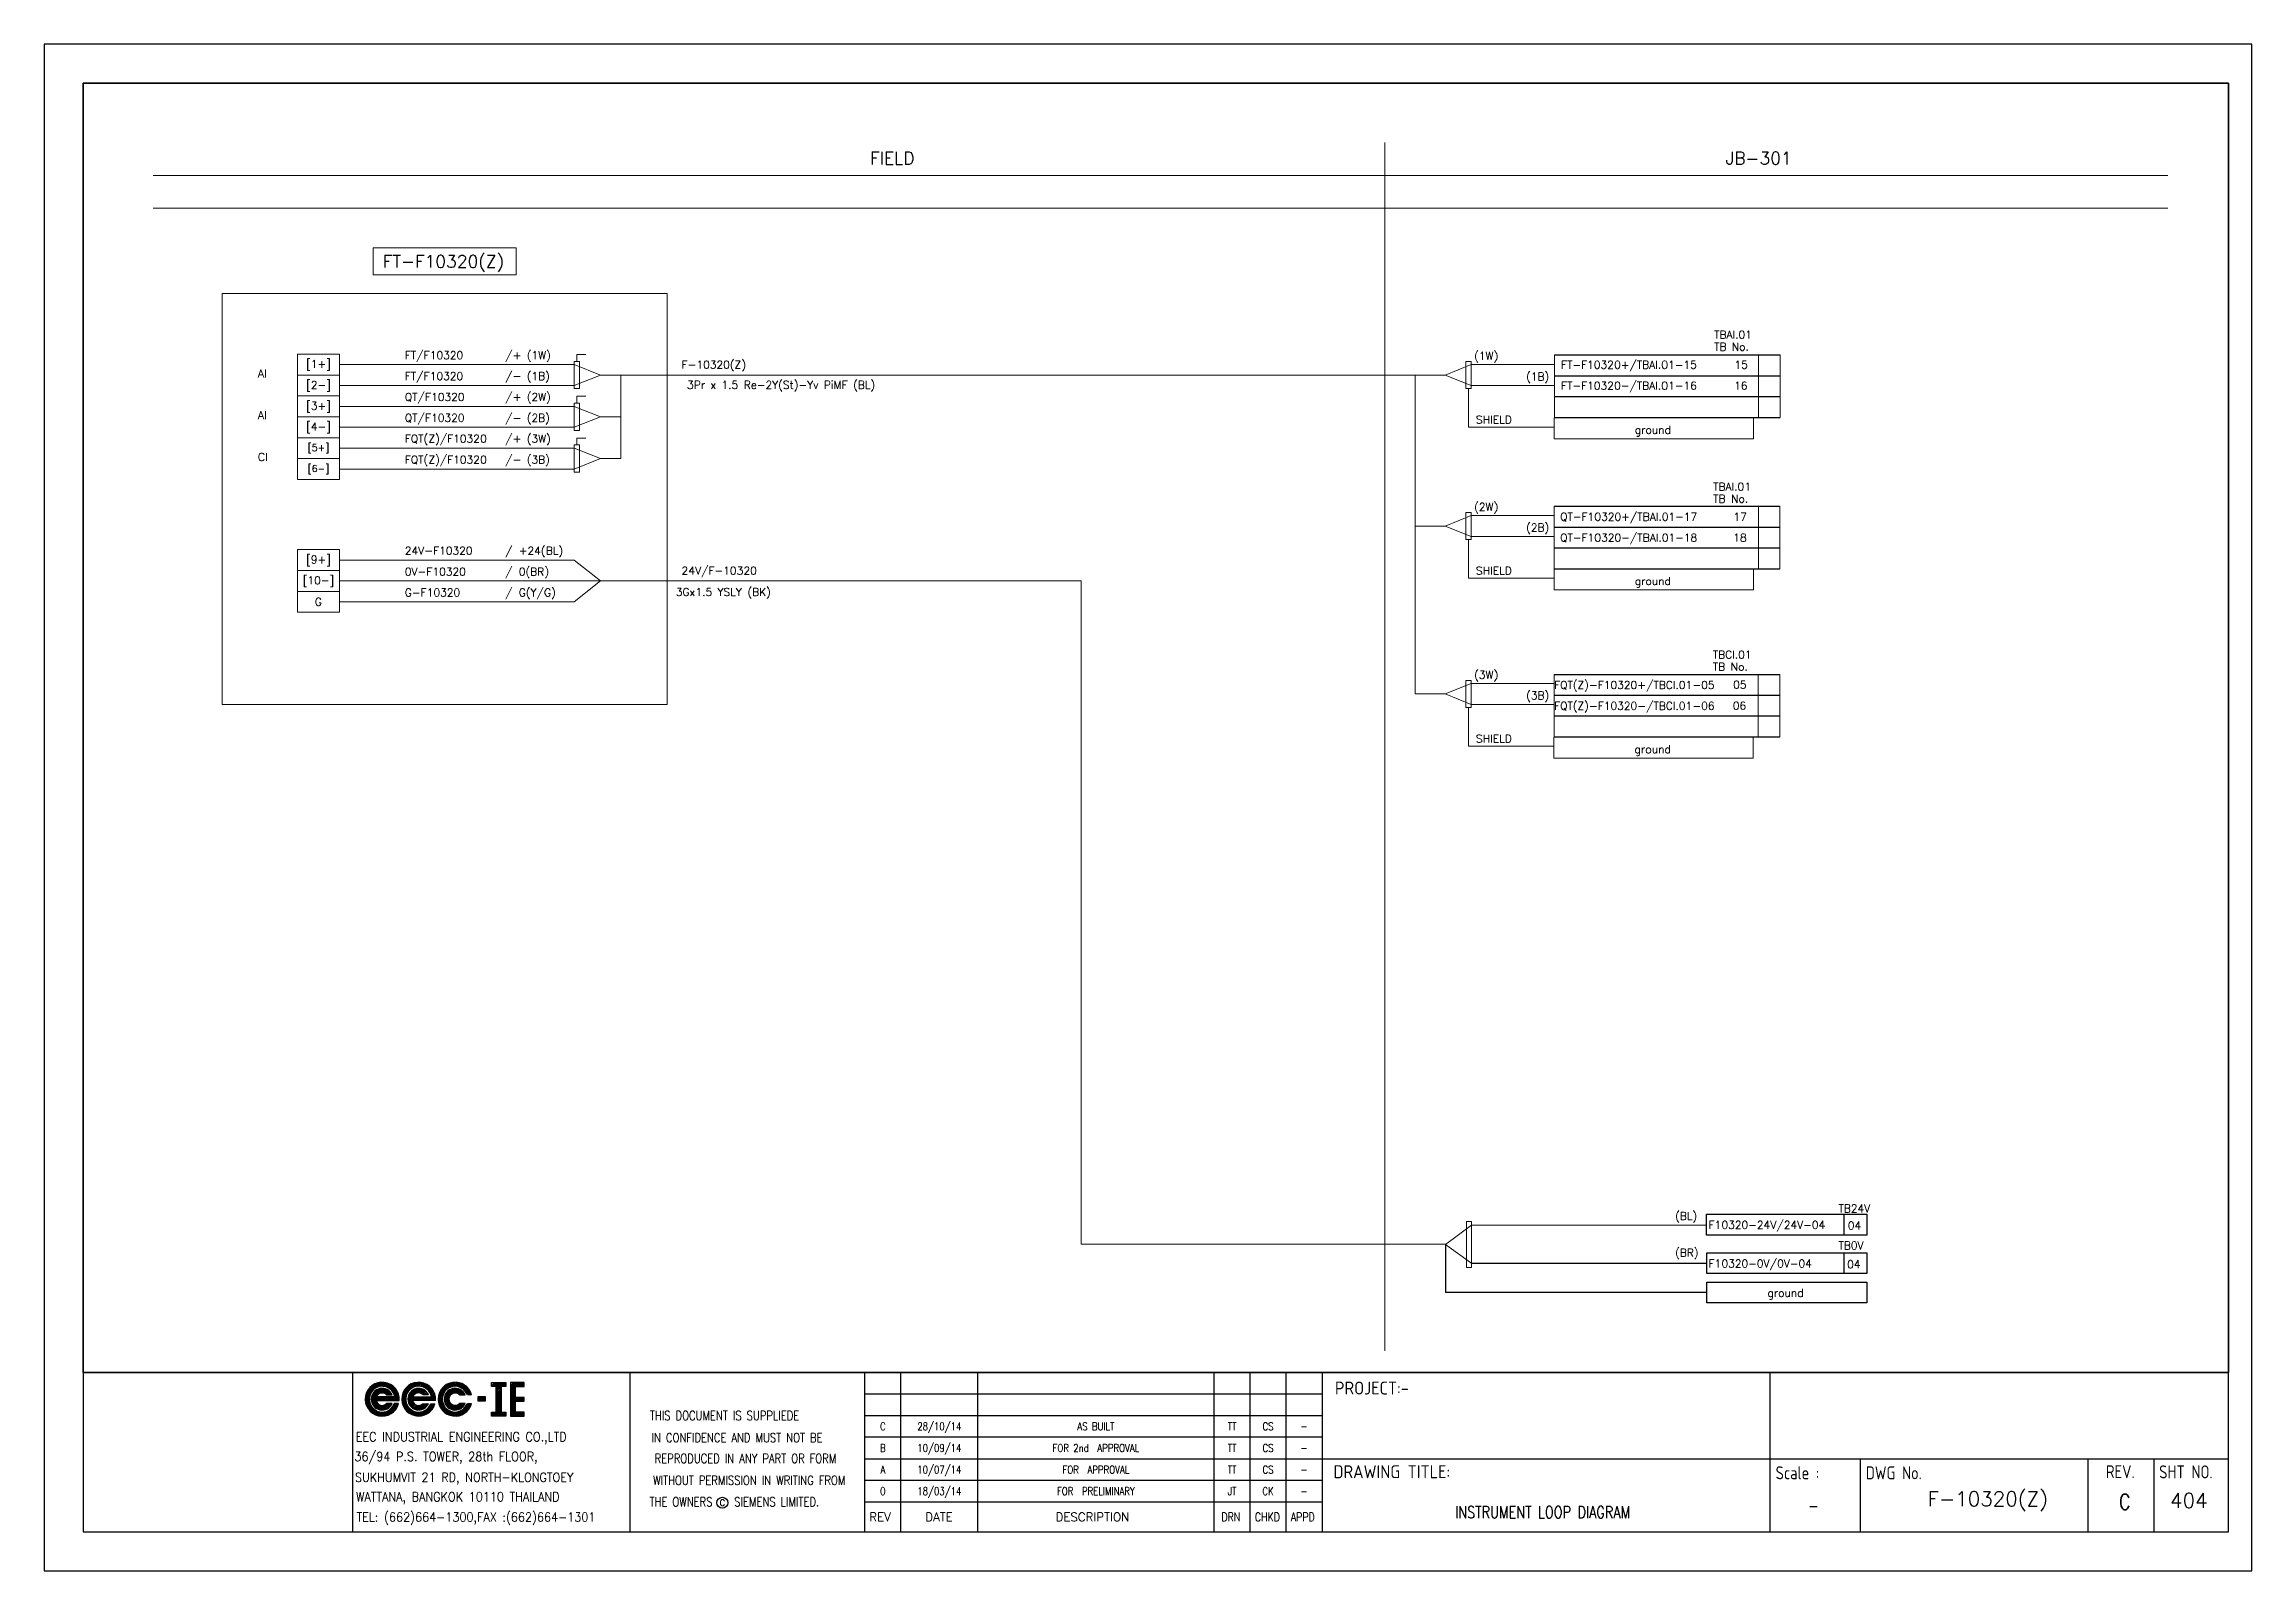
# Model space of a CAD drawing. Header units: millimetres. Extents: x -14942 to 24072, y -50285 to 2207.
# Drawn here: x 2064.5 to 2487.5, y -7006.7 to -6714.2 of the extents above; entities that cross this region are included whole.
import ezdxf
from ezdxf.enums import TextEntityAlignment as Align

# ---------------------------------------------------------------- set-up
doc = ezdxf.new("R2010")
doc.units = ezdxf.units.MM
doc.header["$MEASUREMENT"] = 0
doc.layers.get('0').update_dxf_attribs({"linetype": 'CONTINUOUS'})
for name, color, linetype in [('52049_PAPER A4$0$Frame_A1', 253, 'CONTINUOUS'), ('BORDER', 3, 'CONTINUOUS'), ('INSTRU', 4, 'CONTINUOUS'), ('INSTRUMENT', 1, 'CONTINUOUS'), ('LINE', 3, 'CONTINUOUS'), ('TEXT', 2, 'CONTINUOUS')]:
    doc.layers.add(name, color=color, linetype=linetype)
doc.styles.add('52049_PAPER A4$0$ISO Proportional', font='isocp.shx')
doc.styles.add('52049_PAPER A4$0$ROMANS', font='isocp.shx')
doc.styles.add('52049_PAPER A4$0$Romans-title', font='romans.shx')
doc.styles.add('ROMANS', font='romans')

# ---------------------------------------------------------------- blocks, each defined once
blk = doc.blocks.new('52049_PAPER A4$0$eec-ie')
at = {"layer": '52049_PAPER A4$0$Frame_A1', "color": 0, "lineweight": -3}
for p, q in [((0, 0), (0.87, 0.87)), ((0, -0.08), (0.3, 0.22)), ((0, -0.16), (0.26, 0.1)), ((0, -0.23), (0.24, 0)), ((0.01, 0.09), (0.78, 0.86)), ((0.04, 0.2), (0.68, 0.83)), ((0.09, 0.32), (0.55, 0.78)), ((0.26, 0.57), (0.3, 0.62)), ((0.34, -0.12), (1, 0.53)), ((0.35, -0.04), (0.92, 0.53)), ((0.35, -0.19), (1.07, 0.52)), ((0.36, 0.05), (0.82, 0.51)), ((0.37, -0.26), (0.66, 0.04)), ((0.39, -0.32), (0.74, 0.04)), ((0.4, 0.17), (0.7, 0.47)), ((0.41, -0.37), (0.82, 0.04)), ((1.69, 0.04), (0.64, 0.04)), ((0.65, 0.57), (0.96, 0.88)), ((0.68, -0.17), (0.9, 0.04)), ((0.76, -0.17), (0.98, 0.04)), ((0.77, 0.62), (1.03, 0.88)), ((0.84, -0.17), (1.05, 0.04)), ((0.87, 0.64), (1.1, 0.87)), ((0.87, 0.25), (1.13, 0.51)), ((0.92, -0.17), (1.13, 0.04)), ((0.95, 0.64), (1.17, 0.86)), ((0.96, 0.26), (1.19, 0.49)), ((1, -0.17), (1.21, 0.04)), ((1.03, 0.64), (1.23, 0.84)), ((1.03, 0.25), (1.24, 0.46)), ((1.07, -0.17), (1.29, 0.04)), ((1.09, 0.24), (1.29, 0.44)), ((1.1, 0.63), (1.29, 0.82)), ((1.15, 0.21), (1.34, 0.4)), ((1.15, -0.17), (1.37, 0.04)), ((1.16, 0.62), (1.35, 0.8)), ((1.19, 0.18), (1.38, 0.37)), ((1.22, 0.6), (1.4, 0.78)), ((1.22, 0.15), (1.54, 0.15)), ((1.23, -0.17), (1.44, 0.04)), ((1.25, 0.15), (1.42, 0.33)), ((1.28, 0.57), (1.45, 0.75)), ((1.31, -0.17), (1.52, 0.04)), ((1.32, 0.15), (1.46, 0.29)), ((1.33, 0.55), (1.5, 0.72)), ((1.38, 0.52), (1.54, 0.69)), ((1.39, -0.17), (1.6, 0.04)), ((1.4, 0.15), (1.49, 0.24)), ((1.42, 0.49), (1.59, 0.65)), ((1.46, 0.45), (1.63, 0.62)), ((1.46, -0.17), (1.68, 0.04)), ((1.48, 0.15), (1.52, 0.19)), ((1.5, 0.41), (1.67, 0.58)), ((1.54, 0.37), (1.71, 0.54)), ((1.54, -0.17), (1.9, 0.18)), ((1.57, 0.33), (1.74, 0.49)), ((1.6, 0.28), (1.77, 0.45)), ((1.62, -0.17), (1.91, 0.12)), ((1.63, 0.23), (1.8, 0.4)), ((1.65, 0.17), (1.83, 0.35)), ((1.67, 0.11), (1.86, 0.3)), ((1.69, 0.05), (1.88, 0.24)), ((1.7, -0.17), (1.93, 0.06)), ((2.09, -0.09), (2.37, 0.19)), ((2.1, -0.01), (2.51, 0.41)), ((2.1, -0.17), (2.34, 0.08)), ((2.11, 0.08), (2.88, 0.86)), ((2.13, 0.18), (2.78, 0.83)), ((2.18, 0.31), (2.65, 0.78)), ((2.31, 0.52), (2.45, 0.65)), ((2.44, -0.05), (3.02, 0.52)), ((2.44, -0.13), (3.1, 0.52)), ((2.45, -0.2), (2.78, 0.13)), ((2.46, 0.04), (2.93, 0.51)), ((2.46, -0.26), (2.76, 0.04)), ((2.48, -0.32), (2.84, 0.04)), ((2.49, 0.15), (2.81, 0.47)), ((2.56, 0.45), (2.97, 0.87)), ((2.72, -0.17), (2.92, 0.04)), ((2.73, 0.04), (3.79, 0.04)), ((2.77, 0.59), (3.06, 0.87)), ((2.79, -0.17), (3, 0.04)), ((2.84, 0.19), (3.17, 0.51)), ((2.87, -0.17), (3.08, 0.04)), ((2.89, 0.63), (3.13, 0.87)), ((2.95, -0.17), (3.15, 0.04)), ((2.98, 0.64), (3.2, 0.86)), ((2.98, 0.26), (3.23, 0.5)), ((3.03, -0.17), (3.23, 0.04)), ((3.06, 0.65), (3.27, 0.85)), ((3.07, 0.26), (3.29, 0.48)), ((3.11, -0.17), (3.31, 0.04)), ((3.14, 0.64), (3.33, 0.83)), ((3.14, 0.25), (3.34, 0.46)), ((3.18, -0.17), (3.39, 0.04)), ((3.2, 0.24), (3.39, 0.43)), ((3.21, 0.63), (3.39, 0.81)), ((3.25, 0.21), (3.44, 0.4)), ((3.26, -0.17), (3.47, 0.04)), ((3.27, 0.62), (3.44, 0.79)), ((3.29, 0.18), (3.48, 0.36)), ((3.62, 0.16), (3.31, 0.16)), ((3.33, 0.6), (3.5, 0.77)), ((3.34, -0.17), (3.54, 0.04)), ((3.36, 0.16), (3.52, 0.32)), ((3.38, 0.57), (3.55, 0.74)), ((3.42, -0.17), (3.62, 0.04)), ((3.43, 0.55), (3.59, 0.71)), ((3.43, 0.16), (3.55, 0.28)), ((3.48, 0.52), (3.64, 0.68)), ((3.5, -0.17), (3.7, 0.04)), ((3.51, 0.16), (3.58, 0.23)), ((3.52, 0.48), (3.68, 0.64)), ((3.57, 0.45), (3.72, 0.61)), ((3.57, -0.17), (3.78, 0.04)), ((3.59, 0.16), (3.61, 0.18)), ((3.6, 0.41), (3.76, 0.57)), ((3.64, 0.37), (3.8, 0.53)), ((3.65, -0.17), (3.99, 0.17)), ((3.67, 0.32), (3.83, 0.48)), ((3.7, 0.27), (3.87, 0.44)), ((3.73, 0.22), (3.9, 0.39)), ((3.73, -0.17), (4, 0.11)), ((3.75, 0.17), (3.92, 0.34)), ((3.77, 0.11), (3.95, 0.28)), ((3.79, 0.05), (3.97, 0.23)), ((3.81, -0.17), (4.02, 0.04)), ((4.18, -0.03), (4.57, 0.36)), ((4.18, -0.11), (4.47, 0.18)), ((4.18, -0.18), (4.43, 0.07)), ((4.19, 0.06), (5, 0.86)), ((4.21, 0.16), (4.9, 0.84)), ((4.25, 0.28), (4.78, 0.8)), ((4.34, 0.45), (4.61, 0.71)), ((4.53, -0.15), (5.2, 0.53)), ((4.53, -0.07), (5.13, 0.53)), ((4.54, 0.02), (5.04, 0.52)), ((4.54, -0.22), (4.86, 0.1)), ((4.57, 0.12), (4.93, 0.49)), ((4.69, 0.48), (5.08, 0.87)), ((4.69, 0.32), (4.73, 0.37)), ((4.88, 0.59), (5.16, 0.88)), ((4.96, 0.2), (5.27, 0.52)), ((4.99, 0.63), (5.24, 0.87)), ((5.08, 0.64), (5.31, 0.86)), ((5.09, 0.25), (5.33, 0.5)), ((5.16, 0.64), (5.37, 0.85)), ((5.17, 0.26), (5.39, 0.48)), ((5.24, 0.64), (5.43, 0.83)), ((5.24, 0.25), (5.44, 0.46)), ((5.3, 0.63), (5.49, 0.82)), ((5.3, 0.23), (5.49, 0.43)), ((5.35, 0.2), (5.54, 0.39)), ((5.37, 0.61), (5.55, 0.79)), ((5.39, 0.17), (5.58, 0.36)), ((5.4, 0.15), (5.72, 0.15)), ((5.42, 0.59), (5.6, 0.77)), ((5.46, 0.15), (5.62, 0.32)), ((5.48, 0.57), (5.65, 0.74)), ((5.53, 0.54), (5.7, 0.71)), ((5.53, 0.15), (5.65, 0.27)), ((5.58, 0.51), (5.74, 0.68)), ((5.61, 0.15), (5.68, 0.23)), ((5.62, 0.47), (5.79, 0.64)), ((5.66, 0.44), (5.83, 0.6)), ((5.69, 0.15), (5.71, 0.18)), ((5.7, 0.4), (5.87, 0.56)), ((5.73, 0.36), (5.9, 0.52)), ((5.77, 0.31), (5.94, 0.48)), ((5.8, 0.26), (5.97, 0.43)), ((5.82, 0.21), (6, 0.38)), ((5.85, 0.15), (6.02, 0.33)), ((6.09, 0.15), (5.85, 0.15)), ((5.92, 0.15), (6.05, 0.28)), ((6, 0.15), (6.07, 0.22)), ((6.08, 0.15), (6.09, 0.16)), ((6.9, 0.04), (6.46, 0.04)), ((6.46, 0.04), (6.46, -0.18)), ((6.46, -0.01), (6.51, 0.04)), ((6.46, -0.09), (6.59, 0.04)), ((6.46, -0.17), (6.66, 0.04)), ((6.52, -0.18), (6.74, 0.04)), ((6.6, -0.18), (6.82, 0.04)), ((6.68, -0.18), (6.9, 0.04)), ((6.9, -0.18), (6.9, 0.04)), ((7.23, 0.68), (7.41, 0.86)), ((7.27, 0.64), (7.49, 0.86)), ((7.35, 0.64), (7.57, 0.86)), ((7.43, 0.64), (7.65, 0.86)), ((7.5, 0.64), (7.72, 0.86)), ((7.51, 0.57), (7.8, 0.86)), ((7.51, 0.49), (7.88, 0.86)), ((7.51, 0.41), (7.96, 0.86)), ((7.51, 0.34), (7.78, 0.61)), ((7.51, 0.26), (7.78, 0.53)), ((7.51, 0.18), (7.78, 0.45)), ((7.51, 0.1), (7.78, 0.38)), ((7.51, 0.02), (7.78, 0.3)), ((7.51, -0.05), (7.78, 0.22)), ((7.51, -0.13), (7.78, 0.14)), ((7.51, -0.21), (7.78, 0.07)), ((7.82, 0.64), (8.04, 0.86)), ((7.89, 0.64), (8.06, 0.81)), ((7.97, 0.64), (8.06, 0.73)), ((8.05, 0.64), (8.06, 0.65)), ((8.33, 0.46), (8.74, 0.86)), ((8.33, 0.54), (8.66, 0.86)), ((8.33, 0.38), (8.82, 0.86)), ((8.33, 0.69), (8.5, 0.86)), ((8.33, 0.62), (8.58, 0.86)), ((8.33, 0.3), (8.61, 0.58)), ((8.33, 0.23), (8.61, 0.5)), ((8.33, 0.15), (8.61, 0.42)), ((8.33, 0.07), (8.61, 0.35)), ((8.33, -0.01), (8.61, 0.27)), ((8.33, -0.09), (8.61, 0.19)), ((8.33, -0.16), (8.61, 0.11)), ((8.33, -0.24), (8.61, 0.03)), ((8.33, -0.4), (8.74, 0.01)), ((8.33, -0.32), (8.66, 0.01)), ((8.33, -0.48), (8.82, 0.01)), ((8.67, 0.64), (8.89, 0.86)), ((8.68, -0.21), (8.9, 0.01)), ((8.75, 0.64), (8.97, 0.86)), ((8.75, -0.21), (8.97, 0.01)), ((8.83, 0.64), (9.05, 0.86)), ((8.83, -0.21), (9.05, 0.01)), ((8.91, 0.64), (9.11, 0.84)), ((8.99, 0.64), (9.11, 0.76)), ((9.06, 0.64), (9.11, 0.69)), ((0.02, -0.3), (0.23, -0.08)), ((0.03, -0.36), (0.23, -0.16)), ((0.05, -0.42), (0.24, -0.23)), ((0.07, -0.47), (0.26, -0.29)), ((0.1, -0.53), (0.27, -0.35)), ((0.12, -0.58), (0.3, -0.4)), ((0.15, -0.63), (0.32, -0.46)), ((0.19, -0.67), (0.35, -0.5)), ((0.22, -0.72), (0.39, -0.55)), ((0.26, -0.76), (0.42, -0.59)), ((0.3, -0.8), (0.46, -0.63)), ((0.34, -0.83), (0.5, -0.67)), ((0.38, -0.87), (0.55, -0.7)), ((0.42, -0.9), (0.59, -0.73)), ((0.44, -0.42), (0.64, -0.22)), ((0.47, -0.47), (0.66, -0.27)), ((0.47, -0.93), (0.65, -0.76)), ((0.5, -0.51), (0.69, -0.32)), ((0.52, -0.96), (0.7, -0.78)), ((0.54, -0.55), (0.73, -0.36)), ((0.58, -0.59), (0.78, -0.39)), ((0.58, -0.98), (0.76, -0.8)), ((0.62, -0.17), (1.94, -0.17)), ((0.63, -0.62), (0.83, -0.42)), ((0.63, -1.01), (0.82, -0.82)), ((0.68, -0.65), (0.89, -0.44)), ((0.69, -1.03), (0.89, -0.83)), ((0.73, -0.67), (0.96, -0.45)), ((0.75, -1.04), (0.96, -0.83)), ((0.79, -0.69), (1.04, -0.44)), ((0.82, -1.05), (1.04, -0.83)), ((0.85, -0.71), (1.19, -0.37)), ((0.89, -1.06), (1.14, -0.81)), ((0.92, -0.72), (1.29, -0.34)), ((0.96, -1.07), (1.25, -0.77)), ((1, -0.72), (1.37, -0.34)), ((1.04, -1.06), (1.76, -0.34)), ((1.09, -0.71), (1.45, -0.34)), ((1.13, -1.05), (1.84, -0.34)), ((1.2, -0.67), (1.53, -0.34)), ((1.54, -0.34), (1.22, -0.34)), ((1.23, -1.03), (1.9, -0.36)), ((1.35, -0.99), (1.86, -0.48)), ((1.53, -0.88), (1.76, -0.66)), ((1.65, -0.38), (1.68, -0.34)), ((1.91, -0.34), (1.66, -0.34)), ((1.78, -0.17), (1.94, -0.01)), ((1.85, -0.17), (1.94, -0.09)), ((1.93, -0.17), (1.94, -0.17)), ((2.1, -0.24), (2.32, -0.02)), ((2.11, -0.3), (2.32, -0.1)), ((2.13, -0.36), (2.32, -0.17)), ((2.15, -0.42), (2.33, -0.24)), ((2.17, -0.48), (2.35, -0.3)), ((2.2, -0.53), (2.37, -0.36)), ((2.22, -0.58), (2.39, -0.42)), ((2.25, -0.63), (2.42, -0.47)), ((2.29, -0.68), (2.45, -0.51)), ((2.32, -0.72), (2.48, -0.56)), ((2.36, -0.76), (2.52, -0.6)), ((2.4, -0.8), (2.56, -0.64)), ((2.44, -0.84), (2.6, -0.68)), ((2.48, -0.87), (2.64, -0.71)), ((2.51, -0.38), (2.71, -0.17)), ((2.53, -0.9), (2.69, -0.74)), ((2.54, -0.43), (2.73, -0.23)), ((2.57, -0.47), (2.76, -0.28)), ((2.58, -0.93), (2.74, -0.77)), ((2.6, -0.51), (2.79, -0.33)), ((2.63, -0.96), (2.8, -0.79)), ((2.64, -0.55), (2.83, -0.37)), ((2.68, -0.98), (2.86, -0.81)), ((2.69, -0.59), (2.87, -0.4)), ((4.02, -0.17), (2.71, -0.17)), ((2.73, -0.62), (2.93, -0.43)), ((2.74, -1.01), (2.92, -0.82)), ((2.78, -0.65), (2.99, -0.44)), ((2.8, -1.02), (2.99, -0.83)), ((2.84, -0.67), (3.06, -0.45)), ((2.86, -1.04), (3.06, -0.84)), ((2.9, -0.69), (3.14, -0.44)), ((2.92, -1.05), (3.14, -0.83)), ((2.96, -0.7), (3.32, -0.35)), ((2.99, -1.06), (3.24, -0.81)), ((3.03, -0.71), (3.39, -0.35)), ((3.07, -1.06), (3.36, -0.77)), ((3.11, -0.71), (3.47, -0.35)), ((3.15, -1.06), (3.86, -0.35)), ((3.2, -0.7), (3.55, -0.35)), ((3.24, -1.04), (3.94, -0.35)), ((3.31, -0.35), (3.62, -0.35)), ((3.32, -0.65), (3.62, -0.36)), ((3.35, -1.02), (3.98, -0.38)), ((3.48, -0.97), (3.93, -0.51)), ((3.74, -0.39), (3.78, -0.35)), ((3.76, -0.35), (3.99, -0.35)), ((3.89, -0.17), (4.02, -0.03)), ((3.96, -0.17), (4.03, -0.11)), ((4.19, -0.25), (4.42, -0.03)), ((4.21, -0.32), (4.41, -0.11)), ((4.22, -0.38), (4.42, -0.18)), ((4.24, -0.44), (4.43, -0.25)), ((4.26, -0.49), (4.45, -0.31)), ((4.29, -0.54), (4.47, -0.37)), ((4.32, -0.59), (4.49, -0.42)), ((4.35, -0.64), (4.52, -0.47)), ((4.38, -0.69), (4.55, -0.52)), ((4.42, -0.73), (4.58, -0.56)), ((4.45, -0.77), (4.62, -0.6)), ((4.49, -0.81), (4.66, -0.64)), ((4.53, -0.84), (4.7, -0.68)), ((4.56, -0.28), (4.8, -0.03)), ((4.58, -0.33), (4.8, -0.11)), ((4.58, -0.88), (4.75, -0.71)), ((4.6, -0.39), (4.81, -0.18)), ((4.62, -0.91), (4.8, -0.74)), ((4.63, -0.44), (4.83, -0.24)), ((4.66, -0.48), (4.86, -0.29)), ((4.67, -0.94), (4.85, -0.77)), ((4.7, -0.52), (4.89, -0.33)), ((4.72, -0.97), (4.9, -0.79)), ((4.74, -0.56), (4.93, -0.37)), ((4.78, -0.6), (4.98, -0.4)), ((4.78, -0.99), (4.96, -0.81)), ((4.83, -0.63), (5.03, -0.43)), ((4.83, -1.01), (5.03, -0.82)), ((4.88, -0.66), (5.09, -0.44)), ((4.89, -1.03), (5.1, -0.83)), ((4.93, -0.68), (5.17, -0.45)), ((4.96, -1.05), (5.17, -0.83)), ((4.99, -0.7), (5.26, -0.43)), ((5.02, -1.06), (5.26, -0.82)), ((5.06, -0.71), (5.43, -0.34)), ((5.09, -1.06), (5.36, -0.8)), ((5.13, -0.72), (5.5, -0.34)), ((5.17, -1.07), (5.49, -0.75)), ((5.21, -0.71), (5.58, -0.34)), ((5.25, -1.06), (5.97, -0.34)), ((5.3, -0.7), (5.66, -0.34)), ((5.35, -1.05), (6.05, -0.34)), ((5.72, -0.34), (5.4, -0.34)), ((5.43, -0.65), (5.71, -0.37)), ((5.45, -1.02), (6.07, -0.4)), ((5.58, -0.96), (6.02, -0.53)), ((5.81, -0.43), (5.89, -0.34)), ((5.85, -0.34), (6.09, -0.34)), ((6.46, -0.18), (6.9, -0.18)), ((6.75, -0.18), (6.9, -0.04)), ((6.83, -0.18), (6.9, -0.12)), ((7.23, -0.95), (7.34, -0.84)), ((7.23, -0.88), (7.26, -0.84)), ((7.23, -1.03), (7.42, -0.84)), ((7.28, -1.07), (7.5, -0.84)), ((7.35, -1.07), (7.78, -0.64)), ((7.43, -1.07), (7.78, -0.71)), ((7.51, -0.29), (7.78, -0.01)), ((7.51, -0.37), (7.78, -0.09)), ((7.51, -0.44), (7.78, -0.17)), ((7.51, -0.52), (7.78, -0.25)), ((7.51, -0.6), (7.78, -0.32)), ((7.51, -0.68), (7.78, -0.4)), ((7.51, -0.76), (7.78, -0.48)), ((7.51, -0.83), (7.78, -0.56)), ((7.51, -1.07), (7.78, -0.79)), ((7.59, -1.07), (7.81, -0.84)), ((7.67, -1.07), (7.89, -0.84)), ((7.74, -1.07), (7.96, -0.84)), ((7.82, -1.07), (8.04, -0.84)), ((7.9, -1.07), (8.06, -0.91)), ((7.98, -1.07), (8.06, -0.98)), ((8.06, -1.07), (8.06, -1.06)), ((8.33, -0.55), (8.61, -0.28)), ((8.33, -0.63), (8.61, -0.36)), ((8.33, -0.71), (8.61, -0.43)), ((8.33, -0.79), (8.61, -0.51)), ((8.33, -0.86), (8.61, -0.59)), ((8.33, -0.94), (8.61, -0.67)), ((8.33, -1.02), (8.61, -0.75)), ((8.37, -1.07), (8.61, -0.82)), ((8.45, -1.07), (8.67, -0.84)), ((8.52, -1.07), (8.74, -0.84)), ((8.6, -1.07), (8.82, -0.84)), ((8.68, -1.07), (8.9, -0.84)), ((8.76, -1.07), (8.98, -0.84)), ((8.84, -1.07), (9.06, -0.84)), ((8.91, -0.21), (9.11, -0.02)), ((8.91, -1.07), (9.11, -0.87)), ((8.99, -0.21), (9.11, -0.09)), ((8.99, -1.07), (9.11, -0.95)), ((9.07, -0.21), (9.11, -0.17)), ((9.07, -1.07), (9.11, -1.03))]:
    blk.add_line(p, q, dxfattribs=at)
for points in [[(7.23, 0.86), (8.06, 0.86), (8.06, 0.64), (7.78, 0.64), (7.78, -0.84), (8.06, -0.84), (8.06, -1.07), (7.23, -1.07), (7.23, -0.84), (7.51, -0.84), (7.51, 0.64), (7.23, 0.64)], [(8.61, 0.01), (8.61, 0.64), (9.11, 0.64), (9.11, 0.86), (8.33, 0.86), (8.33, -1.07), (9.11, -1.07), (9.11, -0.84), (8.61, -0.84), (8.61, -0.21), (9.11, -0.21), (9.11, 0.01)]]:
    blk.add_lwpolyline(points, close=True, dxfattribs=at)
for centre, radius, start, end in [((0.97, -0.09), 0.972, 355.3439, 345.1466), ((0.97, -0.09), 0.737, 10.5243, 340.256), ((0.97, -0.09), 0.623, 23.5697, 336.4303), ((0.97, -0.09), 0.354, 44.7876, 157.6107), ((3.06, -0.09), 0.967, 355.6074, 344.7747), ((3.06, -0.09), 0.742, 10.0766, 339.9937), ((3.06, -0.09), 0.618, 24.2545, 335.7455), ((3.06, -0.09), 0.358, 45.1096, 158.7579), ((5.15, -0.09), 0.972, 14.8534, 345.1466), ((5.15, -0.09), 0.737, 19.744, 340.256), ((5.15, -0.09), 0.623, 23.5697, 336.4303), ((5.15, -0.09), 0.354, 44.7876, 315.2124), ((0.97, -0.09), 0.354, 192.8901, 315.2124), ((3.06, -0.09), 0.358, 191.9242, 314.8904)]:
    blk.add_arc(centre, radius, start, end, dxfattribs=at)
blk = doc.blocks.new('52049_PAPER A4$0$eec logo')
at = {"color": 7, "xscale": 2.786697286423482, "yscale": 2.786697286423482, "zscale": 2.786697286423482}
blk.add_blockref('52049_PAPER A4$0$eec-ie', (50.01, 25.95), dxfattribs=at)
blk = doc.blocks.new('A$C089E5181')
at = {"color": 3}
for p, q in [((-415.5, 38.01), (-4.5, 38.01)), ((-363.94, 38.01), (-363.94, 7.5)), ((-310.77, 38.01), (-310.77, 7.5)), ((-265.75, 7.5), (-265.75, 38.01)), ((-258.85, 7.5), (-258.85, 38.01)), ((-244.11, 7.5), (-244.11, 38.01)), ((-198.84, 7.5), (-198.84, 38.01)), ((-191.95, 7.5), (-191.95, 38.01)), ((-185.05, 7.5), (-185.05, 38.01)), ((-178.16, 38.01), (-178.16, 7.5)), ((-92.38, 38.01), (-92.38, 7.5)), ((-178.16, 21.46), (-4.5, 21.46)), ((-75.06, 21.46), (-75.06, 7.5)), ((-31.4, 21.46), (-31.4, 7.5)), ((-18.75, 21.46), (-18.75, 7.5)), ((-265.75, 13.19), (-178.16, 13.19))]:
    blk.add_line(p, q, dxfattribs=at)
at = {"color": 1}
for p, q in [((-178.16, 33.87), (-265.75, 33.87)), ((-265.75, 29.74), (-178.16, 29.74)), ((-178.16, 25.6), (-265.75, 25.6)), ((-265.75, 21.46), (-178.16, 21.46)), ((-178.16, 17.33), (-265.75, 17.33))]:
    blk.add_line(p, q, dxfattribs=at)
at = {"color": 7}
for p, q in [((-4.5, 38.01), (-96.38, 38.01)), ((-92.38, 38.01), (-92.38, 19.85))]:
    blk.add_line(p, q, dxfattribs=at)
blk.add_lwpolyline([(0, 0), (0, 292.5), (-423, 292.5), (-423, 0)], close=True, dxfattribs=at)
blk.add_lwpolyline([(-415.5, 285), (-4.5, 285), (-4.5, 38.01), (-415.5, 38.01)], close=True)
at = {"color": 3}
blk.add_lwpolyline([(-4.5, 7.5), (-4.5, 285), (-415.5, 285), (-415.5, 7.5)], close=True, dxfattribs=at)
at = {"color": 2}
blk.add_circle((-293.05, 13.05), 1.05, dxfattribs=at)
at = {"color": 3, "xscale": 1.200000000000001, "yscale": 1.200000000000001, "zscale": 1.200000000000001}
blk.add_blockref('52049_PAPER A4$0$eec logo', (-421.49, 2.05), dxfattribs=at)
at = {"color": 2, "style": '52049_PAPER A4$0$ISO Proportional'}
for s, height, p in [('PROJECT:-', 2.482, (-168.61, 35.02)), ('DRAWING TITLE:', 2.4821, (-164.78, 18.99))]:
    blk.add_text(s, height=height, dxfattribs=at).set_placement(p, align=Align.MIDDLE_CENTER)
at = {"color": 2, "style": '52049_PAPER A4$0$Romans-title', "width": 0.8}
for s, p in [('THIS DOCUMENT IS SUPPLIEDE', (-292.63, 29.75)), ('IN CONFIDENCE AND MUST NOT BE', (-290.24, 25.51)), (' REPRODUCED IN ANY PART OR FORM', (-289.1, 21.53)), (' WITHOUT PERMISSION IN WRITING FROM ', (-287.9, 17.35)), ('THE OWNERS   SIEMENS LIMITED. ', (-290.28, 13.22))]:
    blk.add_text(s, height=1.75, dxfattribs=at).set_placement(p, align=Align.MIDDLE)
at = {"color": 2, "style": '52049_PAPER A4$0$Romans-title'}
for s, height, width, p in [('EEC INDUSTRIAL ENGINEERING CO.,LTD', 1.75, 0.9, (-363.31, 24.81)), ('36/94 P.S. TOWER, 28th FLOOR,', 1.75, 0.9, (-363.55, 21.03, -1.75)), ('SUKHUMVIT 21 RD, NORTH-KLONGTOEY', 1.75, 0.9, (-363.45, 17.05, -1.75)), ('WATTANA, BANGKOK 10110 THAILAND ', 1.75, 0.9, (-363.25, 13.31, -1.75)), ('TEL: (662)664-1300,FAX :(662)664-1301', 1.75, 0.9, (-363.14, 9.42, -1.75)), ('DRN', 1.655, 0.8, (-197.44, 9.49)), ('CHKD', 1.655, 0.8, (-191.03, 9.49)), ('APPD', 1.655, 0.8, (-184.14, 9.49))]:
    blk.add_text(s, height=height, dxfattribs=dict(at, width=width)).set_placement(p)
at = {"color": 2}
for s, height, style, width, p in [('C', 1.5, '52049_PAPER A4$0$Romans-title', 0.8, (-262.3, 27.67)), ('28/10/14', 1.5, '52049_PAPER A4$0$Romans-title', 0.8, (-251.48, 27.67)), ('AS BUILT', 1.5, '52049_PAPER A4$0$Romans-title', 0.8, (-221.48, 27.67)), ('TT', 1.5, '52049_PAPER A4$0$Romans-title', 0.8, (-195.39, 27.67)), ('CS', 1.5, '52049_PAPER A4$0$Romans-title', 0.8, (-188.5, 27.67)), ('-', 1.5, '52049_PAPER A4$0$Romans-title', 0.8, (-181.6, 27.67)), ('B', 1.5, '52049_PAPER A4$0$Romans-title', 0.8, (-262.3, 23.53)), ('10/09/14', 1.5, '52049_PAPER A4$0$Romans-title', 0.8, (-251.48, 23.53)), ('FOR 2nd  APPROVAL', 1.5, '52049_PAPER A4$0$Romans-title', 0.8, (-221.48, 23.53)), ('TT', 1.5, '52049_PAPER A4$0$Romans-title', 0.8, (-195.39, 23.53)), ('CS', 1.5, '52049_PAPER A4$0$Romans-title', 0.8, (-188.5, 23.53)), ('-', 1.5, '52049_PAPER A4$0$Romans-title', 0.8, (-181.6, 23.53)), ('A', 1.5, '52049_PAPER A4$0$Romans-title', 0.8, (-262.3, 19.39)), ('10/07/14', 1.5, '52049_PAPER A4$0$Romans-title', 0.8, (-251.48, 19.39)), ('FOR  APPROVAL', 1.5, '52049_PAPER A4$0$Romans-title', 0.8, (-221.48, 19.39)), ('TT', 1.5, '52049_PAPER A4$0$Romans-title', 0.8, (-195.39, 19.39)), ('CS', 1.5, '52049_PAPER A4$0$Romans-title', 0.8, (-188.5, 19.39)), ('-', 1.5, '52049_PAPER A4$0$Romans-title', 0.8, (-181.6, 19.39)), ('Scale :', 2.482, '52049_PAPER A4$0$ROMANS', 0.9, (-87.06, 18.78)), ('DWG No.', 2.482, '52049_PAPER A4$0$ROMANS', 0.9, (-68.61, 18.78)), ('REV.', 2.482, '52049_PAPER A4$0$ROMANS', 0.9, (-25.21, 18.99)), ('SHT NO.', 2.482, '52049_PAPER A4$0$ROMANS', 0.9, (-12.64, 18.96)), ('0', 1.5, '52049_PAPER A4$0$Romans-title', 0.8, (-262.3, 15.26)), ('18/03/14', 1.5, '52049_PAPER A4$0$Romans-title', 0.8, (-251.48, 15.26)), ('FOR  PRELIMINARY', 1.5, '52049_PAPER A4$0$Romans-title', 0.8, (-221.48, 15.26)), ('JT', 1.5, '52049_PAPER A4$0$Romans-title', 0.8, (-195.39, 15.26)), ('CK', 1.5, '52049_PAPER A4$0$Romans-title', 0.8, (-188.5, 15.26)), ('-', 1.5, '52049_PAPER A4$0$Romans-title', 0.8, (-181.6, 15.26)), ('C', 3, '52049_PAPER A4$0$Romans-title', 0.8, (-24.36, 13.21)), ('-', 2.25, '52049_PAPER A4$0$Romans-title', 0.8, (-84, 12.48))]:
    blk.add_text(s, height=height, dxfattribs=dict(at, style=style, width=width)).set_placement(p, align=Align.MIDDLE_CENTER)
at = {"color": 2, "style": '52049_PAPER A4$0$Romans-title'}
blk.add_text('C', height=1.19, dxfattribs=at).set_placement((-293.05, 13.05), align=Align.MIDDLE)
for s, height, p in [('REV', 1.655, (-264.9, 9.49)), ('DATE', 1.655, (-254.17, 9.49)), ('DESCRIPTION', 1.6548, (-229.2, 9.49))]:
    blk.add_text(s, height=height, dxfattribs=at).set_placement(p)
at = {"layer": 'TEXT', "style": 'ROMANS', "width": 0.8}
blk.add_text('INSTRUMENT LOOP DIAGRAM ', height=2.25, dxfattribs=at).set_placement((-135.27, 11.24), align=Align.MIDDLE_CENTER)
blk = doc.blocks.new('AA')
at = {"layer": 'INSTRU', "color": 7, "lineweight": 13}
for p, q in [((660.4, -1836.06), (674.52, -1836.06)), ((660.4, -1836.06), (660.4, -1840.06)), ((667.71, -1836.06), (698.6, -1836.06)), ((698.6, -1836.06), (698.6, -1840.06)), ((660.41, -1840.06), (698.6, -1840.06))]:
    blk.add_line(p, q, dxfattribs=at)
at = {"layer": 'TEXT', "color": 7, "lineweight": 13, "style": 'ROMANS'}
blk.add_text('ground', height=1.5, dxfattribs=at).set_placement((675.86, -1839.1))
blk = doc.blocks.new('Box')
at = {"layer": 'INSTRU', "color": 7, "lineweight": 13}
for p, q in [((660.48, -1853.29), (660.48, -1865.26)), ((699.59, -1853.29), (699.59, -1865.26)), ((703.72, -1853.29), (703.72, -1865.26))]:
    blk.add_line(p, q, dxfattribs=at)
at = {"layer": 'INSTRUMENT', "color": 7}
for p, q in [((660.48, -1853.29), (703.72, -1853.29)), ((660.48, -1857.28), (703.72, -1857.28)), ((660.48, -1861.27), (703.72, -1861.27)), ((660.48, -1865.26), (703.72, -1865.26))]:
    blk.add_line(p, q, dxfattribs=at)
blk = doc.blocks.new('OO')
at = {"layer": 'INSTRUMENT', "color": 7}
blk.add_line((715.86, -2010.2), (715.86, -2014.19), dxfattribs=at)
blk.add_lwpolyline([(689.59, -2010.2), (720.26, -2010.2), (720.26, -2014.19), (689.59, -2014.19)], close=True, dxfattribs=at)
blk = doc.blocks.new('444')
at = {"layer": 'INSTRUMENT', "color": 7}
blk.add_lwpolyline([(850.71, -1511.74), (881.38, -1511.74), (881.38, -1515.73), (850.71, -1515.73)], close=True, dxfattribs=at)
at = {"layer": 'TEXT', "color": 7, "lineweight": 13, "style": 'ROMANS'}
blk.add_text('ground', height=1.5, dxfattribs=at).set_placement((862.34, -1514.57))

msp = doc.modelspace()

# ---------------------------------------------------------------- linework, layer by layer
at = {"layer": 'BORDER', "color": 7, "lineweight": 13, "ltscale": 2.5}
msp.add_line((2321.39, -6733.01), (2321.39, -6964.54), dxfattribs=at)
at = {"layer": 'BORDER', "color": 7, "lineweight": 13}
for p, q in [((2085.36, -6739.31), (2471.39, -6739.31)), ((2085.36, -6745.61), (2471.39, -6745.61))]:
    msp.add_line(p, q, dxfattribs=at)
at = {"layer": 'INSTRU', "color": 7, "lineweight": 13}
for p, q in [((2113.06, -6773.57), (2121.06, -6773.57)), ((2113.06, -6773.57), (2113.06, -6777.57)), ((2121.06, -6773.57), (2121.06, -6777.57)), ((2113.06, -6777.57), (2121.06, -6777.57)), ((2113.06, -6777.57), (2113.06, -6781.57)), ((2121.06, -6777.57), (2121.06, -6781.57)), ((2113.06, -6781.57), (2121.06, -6781.57)), ((2113.06, -6781.57), (2113.06, -6785.57)), ((2113.06, -6781.57), (2121.06, -6781.57)), ((2121.06, -6781.57), (2121.06, -6785.57)), ((2113.06, -6785.57), (2121.06, -6785.57)), ((2113.06, -6785.57), (2113.06, -6789.57)), ((2121.06, -6785.57), (2121.06, -6789.57)), ((2113.06, -6789.57), (2121.06, -6789.57)), ((2113.06, -6789.57), (2113.06, -6793.57)), ((2113.06, -6789.57), (2121.06, -6789.57)), ((2113.06, -6789.57), (2121.06, -6789.57)), ((2121.06, -6789.57), (2121.06, -6793.57)), ((2113.06, -6793.57), (2121.06, -6793.57)), ((2113.06, -6793.57), (2113.06, -6797.57)), ((2113.06, -6797.57), (2121.06, -6797.57)), ((2121.06, -6793.57), (2121.06, -6797.57)), ((2113.06, -6811.02), (2121.06, -6811.02)), ((2113.06, -6811.02), (2121.06, -6811.02)), ((2113.06, -6811.02), (2121.06, -6811.02)), ((2113.06, -6811.02), (2113.06, -6815.02)), ((2121.06, -6811.02), (2121.06, -6815.02)), ((2113.06, -6815.02), (2113.06, -6819.02)), ((2113.06, -6815.02), (2121.06, -6815.02)), ((2121.06, -6815.02), (2121.06, -6819.02)), ((2113.06, -6819.02), (2121.06, -6819.02)), ((2113.06, -6819.02), (2113.06, -6823.02)), ((2121.06, -6819.02), (2121.06, -6823.02)), ((2113.06, -6823.02), (2121.06, -6823.02))]:
    msp.add_line(p, q, dxfattribs=at)
at = {"layer": 'INSTRUMENT', "color": 7}
for p, q in [((2332.99, -6944.13), (2332.99, -6953.33)), ((2383.06, -6947.76), (2338.04, -6947.76)), ((2383.06, -6953.33), (2332.99, -6953.33))]:
    msp.add_line(p, q, dxfattribs=at)
at = {"layer": 'LINE', "color": 7, "lineweight": 13}
for p, q in [((2127.54, -6753.17), (2154.94, -6753.17)), ((2127.54, -6753.17), (2127.54, -6758.38)), ((2154.94, -6753.17), (2154.94, -6758.38)), ((2127.54, -6758.38), (2154.94, -6758.38)), ((2121.06, -6775.57), (2166.07, -6775.57)), ((2166.07, -6774.97), (2166.07, -6780.17)), ((2166.07, -6774.97), (2167.07, -6774.97)), ((2171.07, -6777.57), (2166.07, -6775.57)), ((2166.57, -6773.63), (2168.29, -6773.63)), ((2167.07, -6774.97), (2167.07, -6780.17)), ((2332.91, -6777.57), (2337.91, -6775.57)), ((2337.91, -6774.97), (2336.91, -6774.97)), ((2336.91, -6774.97), (2336.91, -6780.17)), ((2337.91, -6774.97), (2337.91, -6780.17)), ((2353.85, -6775.57), (2337.91, -6775.57)), ((2121.06, -6779.57), (2166.07, -6779.57)), ((2166.07, -6779.57), (2171.07, -6777.57)), ((2166.07, -6780.17), (2167.07, -6780.17)), ((2171.07, -6777.57), (2332.91, -6777.57)), ((2174.97, -6785.57), (2174.97, -6777.57)), ((2327.2, -6838.67), (2327.2, -6777.57)), ((2332.91, -6777.57), (2337.91, -6779.57)), ((2337.91, -6780.17), (2336.91, -6780.17)), ((2337.41, -6780.17), (2337.41, -6787.57)), ((2353.85, -6779.57), (2337.91, -6779.57)), ((2121.06, -6783.57), (2166.07, -6783.57)), ((2166.07, -6782.97), (2166.07, -6788.17)), ((2166.07, -6782.97), (2167.07, -6782.97)), ((2171.07, -6785.57), (2166.07, -6783.57)), ((2166.57, -6781.63), (2168.29, -6781.63)), ((2167.07, -6782.97), (2167.07, -6788.17)), ((2121.06, -6787.57), (2166.07, -6787.57)), ((2166.07, -6787.57), (2171.07, -6785.57)), ((2166.07, -6788.17), (2167.07, -6788.17)), ((2171.07, -6785.57), (2174.97, -6785.57)), ((2174.97, -6793.57), (2174.97, -6785.57)), ((2353.85, -6787.57), (2337.41, -6787.57)), ((2121.06, -6791.57), (2166.07, -6791.57)), ((2166.07, -6790.97), (2166.07, -6796.17)), ((2166.07, -6790.97), (2167.07, -6790.97)), ((2171.07, -6793.57), (2166.07, -6791.57)), ((2166.57, -6789.63), (2168.29, -6789.63)), ((2167.07, -6790.97), (2167.07, -6796.17)), ((2121.06, -6795.57), (2166.07, -6795.57)), ((2166.07, -6795.57), (2171.07, -6793.57)), ((2166.07, -6796.17), (2167.07, -6796.17)), ((2171.07, -6793.57), (2174.97, -6793.57)), ((2332.91, -6806.5), (2337.91, -6804.5)), ((2337.91, -6803.9), (2336.91, -6803.9)), ((2336.91, -6803.9), (2336.91, -6809.1)), ((2337.91, -6803.9), (2337.91, -6809.1)), ((2353.85, -6804.5), (2337.91, -6804.5)), ((2332.91, -6806.5), (2327.2, -6806.5)), ((2332.91, -6806.5), (2337.91, -6808.5)), ((2337.91, -6809.1), (2336.91, -6809.1)), ((2337.41, -6809.1), (2337.41, -6816.5)), ((2353.85, -6808.5), (2337.91, -6808.5)), ((2121.06, -6813.02), (2166.07, -6813.02)), ((2171.07, -6817.02), (2166.07, -6813.02)), ((2121.06, -6817.02), (2166.07, -6817.02)), ((2166.07, -6817.02), (2171.07, -6817.02)), ((2166.07, -6821.02), (2171.07, -6817.02)), ((2171.07, -6817.02), (2263.17, -6817.02)), ((2353.85, -6816.5), (2337.41, -6816.5)), ((2121.06, -6821.02), (2166.07, -6821.02)), ((2327.2, -6838.67), (2332.91, -6838.67)), ((2332.91, -6838.67), (2337.91, -6836.67)), ((2332.91, -6838.67), (2337.91, -6840.67)), ((2336.91, -6836.07), (2336.91, -6841.27)), ((2337.91, -6836.07), (2336.91, -6836.07)), ((2337.91, -6836.07), (2337.91, -6841.27)), ((2353.85, -6836.67), (2337.91, -6836.67)), ((2337.91, -6841.27), (2336.91, -6841.27)), ((2337.41, -6841.27), (2337.41, -6848.67)), ((2353.85, -6840.67), (2337.91, -6840.67)), ((2353.85, -6848.67), (2337.41, -6848.67)), ((2332.99, -6944.13), (2337.99, -6940.47)), ((2337.01, -6939.75), (2337.01, -6948.58)), ((2338.01, -6939.76), (2337.01, -6939.76)), ((2383.01, -6940.47), (2337.99, -6940.47)), ((2338.01, -6939.76), (2338.01, -6948.58)), ((2332.91, -6944.1), (2263.17, -6944.1)), ((2338.04, -6947.76), (2332.99, -6944.13)), ((2338.01, -6948.58), (2337.01, -6948.58))]:
    msp.add_line(p, q, dxfattribs=at)
at = {"layer": 'LINE', "color": 7, "lineweight": 13, "ltscale": 8}
for p, q in [((2098.62, -6840.68), (2098.62, -6761.96)), ((2183.85, -6761.96), (2098.62, -6761.96)), ((2183.85, -6840.68), (2183.85, -6761.96)), ((2183.85, -6840.68), (2098.62, -6840.68))]:
    msp.add_line(p, q, dxfattribs=at)
at = {"layer": 'TEXT', "color": 7, "lineweight": 13}
for p, q in [((2166.57, -6774.97), (2166.57, -6773.63)), ((2166.57, -6782.97), (2166.57, -6781.63)), ((2166.57, -6790.97), (2166.57, -6789.63)), ((2263.17, -6817.02), (2263.17, -6944.1))]:
    msp.add_line(p, q, dxfattribs=at)

# ---------------------------------------------------------------- block references
at = {"layer": 'INSTRUMENT', "color": 1}
for name, p in [('Box', (1693.38, -4920.42)), ('AA', (1693.41, -4949.71)), ('Box', (1693.36, -4949.41)), ('AA', (1693.4, -4978.69)), ('Box', (1693.34, -4981.62)), ('AA', (1693.37, -5010.91)), ('OO', (1693.45, -4928.16)), ('OO', (1693.46, -4935.52))]:
    msp.add_blockref(name, p, dxfattribs=at)
at = {"layer": 'INSTRUMENT', "color": 7}
msp.add_blockref('444', (1532.35, -5439.6), dxfattribs=at)
at = {"layer": 'LINE', "color": 7, "lineweight": 13}
msp.add_blockref('A$C089E5181', (2487.5, -7006.67), dxfattribs=at)

# ---------------------------------------------------------------- texts
at = {"layer": 'TEXT', "color": 7, "lineweight": 13, "style": 'ROMANS'}
for s, height, p in [('FIELD', 2.4, (2222.72, -6737.23)), ('JB-301', 2.4, (2386.68, -6737.23)), ('FT-F10320(Z)', 2.4, (2129.37, -6756.99)), ('TBAI.01 ', 1.5, (2384.46, -6770.58)), ('TB No.', 1.5, (2384.47, -6772.9)), ('FT/F10320', 1.5, (2133.61, -6774.52)), ('/+ (1W)', 1.5, (2152.85, -6774.52)), ('F-10320(Z)', 1.5, (2186.64, -6776.34)), ('(1W)', 1.5, (2338.5, -6774.65)), ('FT-F10320+/TBAI.01-15', 1.5, (2355.13, -6776.35)), ('15', 1.5, (2388.36, -6776.35)), ('AI', 1.5, (2105.47, -6778.01)), ('FT/F10320', 1.5, (2133.61, -6778.52)), ('/- (1B)', 1.5, (2152.85, -6778.52)), (' 3Pr x 1.5 Re-2Y(St)-Yv PiMF (BL)', 1.5, (2186.64, -6780.2)), ('(1B)', 1.5, (2348.44, -6778.6)), ('FT-F10320-/TBAI.01-16', 1.5, (2355.13, -6780.35)), ('16', 1.5, (2388.32, -6780.35)), ('AI', 1.5, (2105.47, -6786.01)), ('QT/F10320', 1.5, (2133.61, -6782.52)), ('QT/F10320', 1.5, (2133.61, -6786.52)), ('/+ (2W)', 1.5, (2152.85, -6782.52)), ('/- (2B)', 1.5, (2152.85, -6786.52)), ('FQT(Z)/F10320', 1.5, (2133.61, -6790.52)), ('/+ (3W)', 1.5, (2152.85, -6790.52)), ('SHIELD', 1.5, (2338.84, -6786.87)), ('CI', 1.5, (2105.47, -6794.01)), ('FQT(Z)/F10320', 1.5, (2133.61, -6794.52)), ('/- (3B)', 1.5, (2152.85, -6794.52)), ('(2W)', 1.5, (2338.5, -6803.58)), ('TBAI.01 ', 1.5, (2384.28, -6799.7)), ('TB No.', 1.5, (2384.3, -6802.02)), ('(2B)', 1.5, (2348.44, -6807.53)), ('QT-F10320+/TBAI.01-17', 1.5, (2354.96, -6805.47)), ('17', 1.5, (2388.18, -6805.47)), ('/', 1.5, (2152.85, -6811.98)), ('+24(BL)', 1.5, (2155.45, -6811.98)), ('QT-F10320-/TBAI.01-18', 1.5, (2354.96, -6809.47)), ('18', 1.5, (2388.14, -6809.47)), ('24V-F10320', 1.5, (2133.61, -6811.98)), ('0V-F10320', 1.5, (2133.61, -6815.98)), ('/', 1.5, (2152.85, -6815.98)), ('0(BR)', 1.5, (2155.45, -6815.98)), ('24V/F-10320', 1.5, (2186.64, -6815.8)), ('SHIELD', 1.5, (2338.84, -6815.81)), ('G-F10320', 1.5, (2133.61, -6819.98)), ('/', 1.5, (2152.85, -6819.98)), ('G(Y/G)', 1.5, (2155.45, -6819.98)), ('3Gx1.5 YSLY (BK)', 1.5, (2185.54, -6819.89)), ('TBCI.01 ', 1.5, (2384.21, -6831.88)), ('(3W)', 1.5, (2338.5, -6835.76)), ('TB No.', 1.5, (2384.23, -6834.2)), ('(3B)', 1.5, (2348.44, -6839.71)), ('FQT(Z)-F10320+/TBCI.01-05', 1.5, (2353.81, -6837.7)), ('05', 1.5, (2388.11, -6837.65)), ('FQT(Z)-F10320-/TBCI.01-06', 1.5, (2353.81, -6841.7)), ('06', 1.5, (2388.07, -6841.65)), ('SHIELD', 1.5, (2338.84, -6847.98)), ('TB24V', 1.5, (2408.28, -6938)), ('(BL)', 1.5, (2376.99, -6939.44)), ('F10320-24V/24V-04', 1.5, (2383.41, -6941.14)), ('(BR)', 1.5, (2376.99, -6946.45)), ('TB0V', 1.5, (2408.28, -6945.09)), ('F10320-0V/0V-04', 1.5, (2383.41, -6948.55)), ('F-10320(Z)', 2.8, (2425.38, -6994.28))]:
    msp.add_text(s, height=height, dxfattribs=at).set_placement(p)
for s, height, p in [('[1+]', 1.5, (2117.06, -6775.57)), ('[2-]', 1.5, (2117.06, -6779.57)), ('[3+]', 1.5, (2117.06, -6783.57)), ('[4-]', 1.5, (2117.06, -6787.57)), ('[5+]', 1.3, (2117.06, -6791.57)), ('[6-]', 1.3, (2117.06, -6795.57)), ('[9+]', 1.5, (2117.06, -6813.02)), ('[10-]', 1.5, (2117.06, -6817.02)), ('G', 1.5, (2117.06, -6821.02)), ('04', 1.5, (2411.37, -6940.52)), ('04', 1.5, (2411.26, -6947.93)), ('404', 2.8, (2475.43, -6993.18))]:
    msp.add_text(s, height=height, dxfattribs=at).set_placement(p, align=Align.MIDDLE)

doc.saveas('drawing.dxf')
